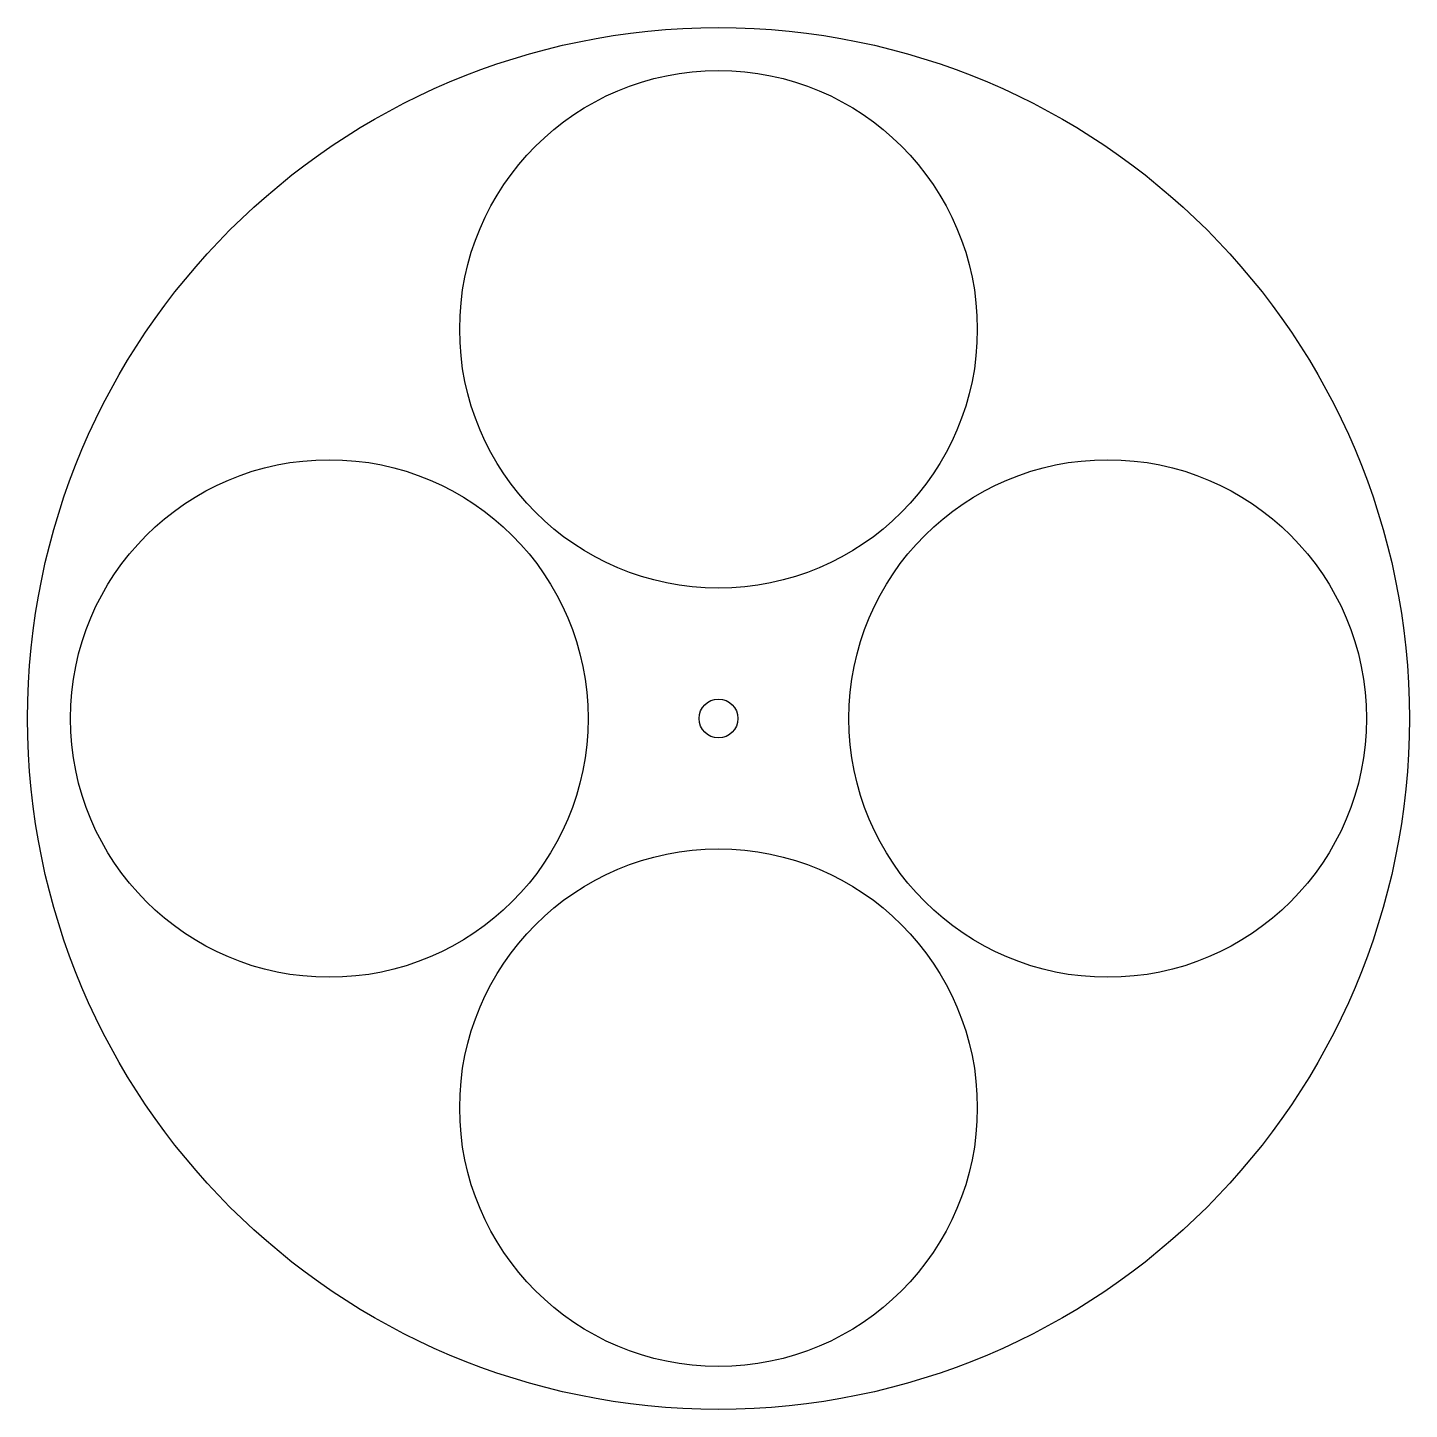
# Model space of a CAD drawing. Header units: inches. Extents: x -71 to 71, y -71 to 71.
import ezdxf

# ---------------------------------------------------------------- set-up
doc = ezdxf.new("R2010")
doc.units = ezdxf.units.IN
doc.header["$MEASUREMENT"] = 0
doc.layers.get('0').update_dxf_attribs({"true_color": 0xc2ced6})

msp = doc.modelspace()

# ---------------------------------------------------------------- linework, layer by layer
for centre, radius in [((0, 0), 71), ((0, 40), 26.6), ((-40, 0), 26.6), ((40, 0), 26.6), ((0, 0), 2), ((0, -40), 26.6)]:
    msp.add_circle(centre, radius)

doc.saveas('drawing.dxf')
